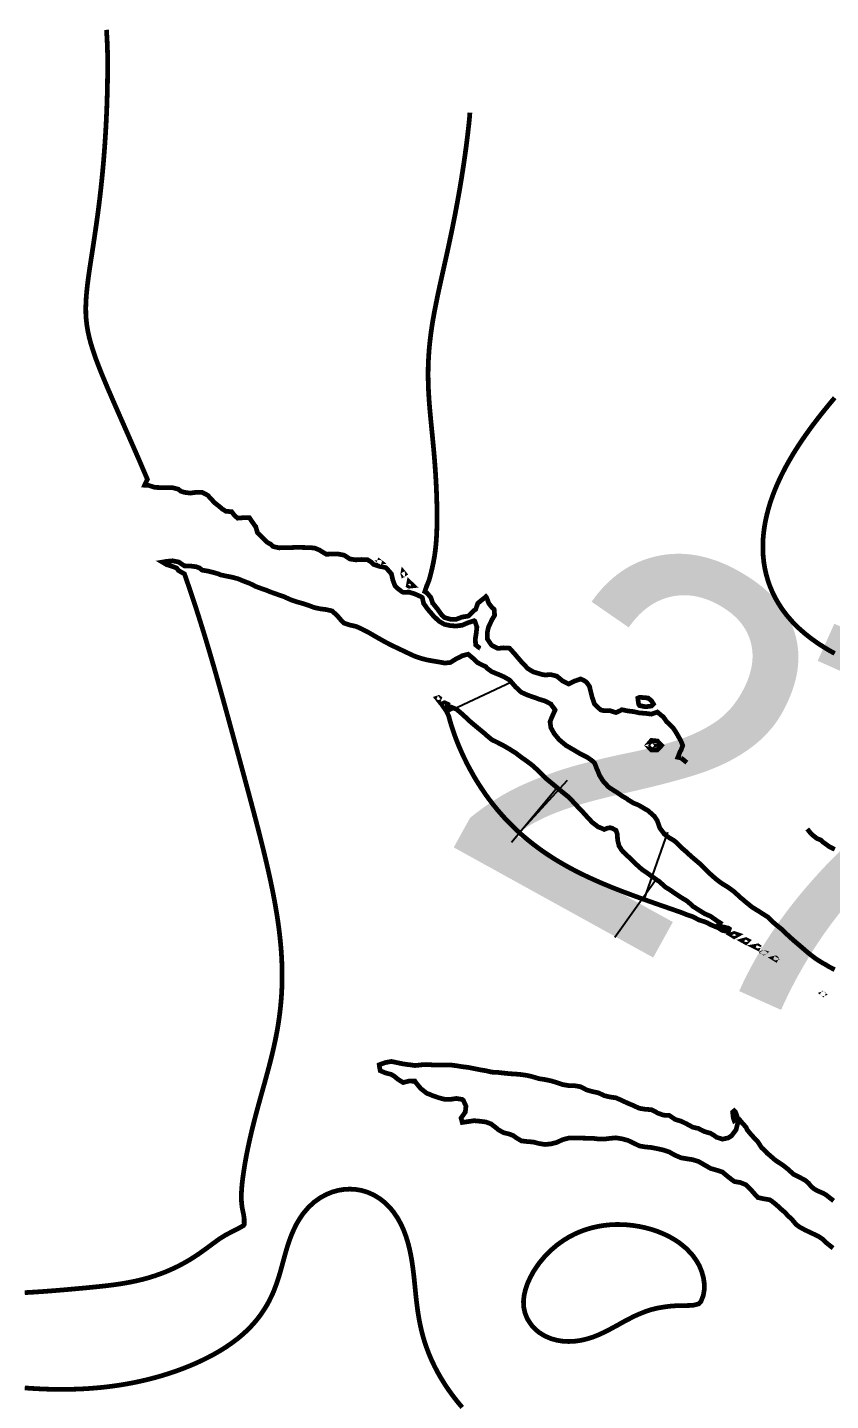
# Model space of a CAD drawing. Extents: x 570309 to 580772, y 150222 to 156182.
# Drawn here: x 575529 to 576888, y 153860 to 156182 of the extents above; entities that cross this region are included whole.
import ezdxf
from ezdxf.enums import TextEntityAlignment as Align

# ---------------------------------------------------------------- set-up
doc = ezdxf.new("R2010")
doc.units = 0
for name, color, linetype in [('Contour_Annotations', 2, 'CONTINUOUS'), ('Contour_Hachures', 3, 'CONTINUOUS'), ('Contour_Lines', 1, 'CONTINUOUS')]:
    doc.layers.add(name, color=color, linetype=linetype)
doc.styles.get("Standard").update_dxf_attribs({"font": 'txt', "width": 1.371482})

msp = doc.modelspace()

# ---------------------------------------------------------------- linework, layer by layer
at = {"layer": 'Contour_Hachures', "color": 7}
for p, q in [((576238.95, 155024.26), (576348.11, 155075.41)), ((576361.58, 154820.4), (576443.02, 154909.28)), ((576425.55, 154896.26), (576348.42, 154803.62)), ((576572.6, 154707.27), (576613.03, 154820.84)), ((576593.13, 154741.12), (576523.43, 154642.76))]:
    msp.add_line(p, q, dxfattribs=at)
at = {"layer": 'Contour_Lines', "color": 7, "const_width": 8, "flags": 128}
for points in [[(575663.06, 156178.36), (575663.59, 156168.35), (575664.12, 156158.35), (575664.54, 156148.34), (575664.71, 156141.55), (575664.79, 156138.34), (575664.85, 156128.33), (575664.89, 156118.33), (575664.87, 156108.32), (575664.78, 156098.32), (575664.71, 156093.09), (575664.65, 156088.31), (575664.46, 156078.31), (575664.22, 156068.31), (575663.93, 156058.3), (575663.59, 156048.3), (575663.2, 156038.29), (575662.75, 156028.29), (575662.26, 156018.28), (575661.71, 156008.28), (575661.11, 155998.27), (575660.46, 155988.27), (575659.76, 155978.26), (575659, 155968.26), (575658.2, 155958.26), (575657.33, 155948.25), (575656.4, 155938.25), (575655.43, 155928.24), (575654.71, 155921.35), (575654.39, 155918.24), (575653.31, 155908.23), (575652.17, 155898.23), (575650.97, 155888.22), (575649.72, 155878.22), (575648.42, 155868.22), (575647.06, 155858.21), (575645.66, 155848.21), (575644.71, 155841.69), (575644.21, 155838.2), (575642.74, 155828.2), (575641.24, 155818.19), (575639.71, 155808.19), (575638.16, 155798.18), (575636.61, 155788.18), (575635.07, 155778.17), (575634.7, 155775.73), (575633.6, 155768.17), (575632.2, 155758.17), (575630.91, 155748.16), (575629.78, 155738.16), (575628.86, 155728.15), (575628.22, 155718.15), (575627.93, 155708.14), (575628.05, 155698.14), (575628.68, 155688.13), (575629.85, 155678.13), (575631.56, 155668.12), (575633.77, 155658.12), (575634.7, 155654.5), (575636.42, 155648.12), (575639.46, 155638.11), (575642.8, 155628.11), (575644.71, 155622.72), (575646.41, 155618.1), (575650.24, 155608.1), (575654.19, 155598.09), (575654.71, 155596.79), (575658.32, 155588.09), (575662.51, 155578.08), (575664.71, 155572.83), (575666.77, 155568.08), (575671.1, 155558.08), (575674.72, 155549.68), (575675.43, 155548.07), (575679.83, 155538.07), (575684.2, 155528.06), (575684.72, 155526.87), (575688.62, 155518.06), (575693.03, 155508.05), (575694.73, 155504.17), (575697.44, 155498.05), (575701.84, 155488.04), (575704.73, 155481.45), (575706.24, 155478.04), (575710.62, 155468.03), (575714.73, 155458.59), (575714.98, 155458.03), (575719.33, 155448.03), (575723.64, 155438.02), (575724.74, 155435.46), (575727.93, 155428.02), (575732.2, 155418.01), (575727.48, 155408.01), (575734.74, 155407.57), (575744.75, 155404.3), (575754.75, 155403.99), (575764.75, 155403.79), (575774.76, 155403.75), (575784.76, 155401.28), (575788.25, 155398), (575794.77, 155395.95), (575804.77, 155394.61), (575814.77, 155396.01), (575824.78, 155395.99), (575834.78, 155390.71), (575836.95, 155388), (575844.79, 155379.57), (575846.46, 155377.99), (575854.79, 155371.38), (575858.57, 155367.99), (575864.79, 155364.03), (575874.8, 155363.11), (575878.66, 155357.98), (575884.8, 155352.27), (575894.81, 155353.06), (575904.81, 155353.03), (575908.21, 155347.98), (575914.82, 155338.47), (575915.48, 155337.98), (575918.33, 155327.97), (575924.82, 155321.48), (575928.35, 155317.97), (575934.82, 155311.49), (575941.21, 155307.96), (575944.83, 155304.34), (575954.83, 155302.06), (575964.84, 155302.56), (575974.84, 155302.45), (575984.84, 155302.95), (575994.85, 155302.68), (576004.85, 155302.46), (576014.86, 155301.84), (576024.14, 155297.96), (576024.86, 155297.29), (576034.86, 155291.23), (576044.87, 155291.66), (576054.87, 155291.63), (576064.88, 155289.67), (576067.75, 155287.95), (576074.88, 155283.23), (576084.88, 155281.74), (576094.89, 155282.31), (576104.89, 155281.81), (576110.96, 155277.95), (576114.9, 155274.01), (576124.9, 155270.74), (576134.9, 155268.78), (576136.45, 155267.94), (576144.91, 155258.21), (576145.18, 155257.94), (576147.35, 155247.94), (576151.15, 155237.93), (576154.91, 155233.93), (576162.8, 155227.93), (576164.92, 155226.88), (576174.92, 155227.11), (576184.92, 155224.02), (576194.93, 155219.5), (576197.31, 155217.92), (576199.69, 155207.92), (576204.93, 155200.58), (576206.85, 155197.91), (576214.94, 155188.6), (576215.37, 155187.91), (576224.94, 155178.49), (576225.65, 155177.9), (576234.94, 155172.58), (576244.95, 155170.44), (576254.95, 155169.83), (576264.96, 155171.16), (576274.96, 155175.52), (576282.65, 155177.9), (576284.96, 155178.78), (576286.36, 155177.9), (576289.74, 155167.9), (576288.63, 155157.89), (576287.08, 155147.89), (576287.6, 155137.89), (576294.97, 155132.13)], [(576277.89, 156038.29), (576277.13, 156028.29), (576276.1, 156018.28), (576274.98, 156008.28), (576274.96, 156008.07), (576273.8, 155998.27), (576272.56, 155988.27), (576271.26, 155978.26), (576269.89, 155968.26), (576268.47, 155958.26), (576266.98, 155948.25), (576265.44, 155938.25), (576264.96, 155935.19), (576263.86, 155928.24), (576262.22, 155918.24), (576260.52, 155908.23), (576258.77, 155898.23), (576256.96, 155888.22), (576255.1, 155878.22), (576254.95, 155877.45), (576253.22, 155868.22), (576251.26, 155858.21), (576249.27, 155848.21), (576247.23, 155838.2), (576245.13, 155828.2), (576244.95, 155827.34), (576243.02, 155818.19), (576240.87, 155808.19), (576238.69, 155798.18), (576236.47, 155788.18), (576234.94, 155781.41), (576234.23, 155778.17), (576232.01, 155768.17), (576229.78, 155758.17), (576227.56, 155748.16), (576225.36, 155738.16), (576224.94, 155736.24), (576223.22, 155728.15), (576221.17, 155718.15), (576219.17, 155708.14), (576217.28, 155698.14), (576215.49, 155688.13), (576214.94, 155684.79), (576213.86, 155678.13), (576212.39, 155668.12), (576211.08, 155658.12), (576209.94, 155648.12), (576208.99, 155638.11), (576208.24, 155628.11), (576207.69, 155618.1), (576207.35, 155608.1), (576207.2, 155598.09), (576207.25, 155588.09), (576207.49, 155578.08), (576207.89, 155568.08), (576208.46, 155558.08), (576209.14, 155548.07), (576209.95, 155538.07), (576210.83, 155528.06), (576211.78, 155518.06), (576212.76, 155508.05), (576213.75, 155498.05), (576214.74, 155488.04), (576214.94, 155485.98), (576215.71, 155478.04), (576216.64, 155468.03), (576217.52, 155458.03), (576218.33, 155448.03), (576219.08, 155438.02), (576219.75, 155428.02), (576220.34, 155418.01), (576220.87, 155408.01), (576221.32, 155398), (576221.69, 155388), (576221.98, 155377.99), (576222.18, 155367.99), (576222.29, 155357.98), (576222.27, 155347.98), (576222.12, 155337.98), (576221.8, 155327.97), (576221.27, 155317.97), (576220.5, 155307.96), (576219.43, 155297.96), (576218.04, 155287.95), (576216.25, 155277.95), (576214.94, 155271.96), (576214.11, 155267.94), (576211.68, 155257.94), (576209.03, 155247.94), (576205.14, 155237.93), (576204.93, 155237.89), (576201.61, 155227.93), (576204.93, 155226.09), (576211.95, 155217.92), (576214.94, 155208.33), (576215.55, 155207.92), (576223.51, 155197.91), (576224.94, 155195.94), (576230.68, 155187.91), (576234.94, 155184.14), (576244.95, 155181.31), (576254.95, 155181.31), (576264.96, 155185.06), (576274.96, 155186.5), (576276.76, 155187.91), (576284.96, 155196.11), (576287.71, 155197.91), (576291.09, 155207.92), (576294.97, 155211.43), (576303.29, 155217.92), (576304.97, 155219.47), (576306.16, 155217.92), (576309.99, 155207.92), (576314.98, 155201.63), (576318.93, 155197.91), (576319.72, 155187.91), (576314.98, 155180.1), (576314.07, 155177.9), (576309.3, 155167.9), (576307.2, 155157.89), (576307.55, 155147.89), (576314.11, 155137.89), (576314.98, 155137.14), (576324.98, 155131.91), (576334.98, 155132.91), (576344.99, 155132.29), (576348.97, 155127.88), (576354.99, 155121.18), (576357.69, 155117.88), (576365, 155109.34), (576366.52, 155107.87), (576375, 155098.72), (576375.92, 155097.87), (576385.01, 155092.23), (576395.01, 155089.33), (576399.93, 155087.86), (576405.01, 155087.01), (576415.02, 155087.58), (576425.02, 155084.98), (576433.61, 155077.86), (576435.03, 155076.66), (576445.03, 155071.82), (576455.03, 155076.73), (576458.68, 155077.86), (576465.04, 155080.24), (576470.65, 155077.86), (576475.04, 155074.95), (576480.2, 155067.85), (576482.59, 155057.85), (576485.05, 155048.3), (576485.33, 155047.84), (576488.73, 155037.84), (576495.05, 155031.6), (576499.47, 155027.84), (576505.05, 155026.51), (576515.06, 155026.64), (576525.06, 155023.36), (576534.78, 155027.84), (576535.07, 155028.16), (576537.24, 155027.84), (576545.07, 155026.16), (576555.07, 155024.99), (576565.08, 155022.76), (576575.08, 155022.09), (576585.09, 155020.74), (576595.09, 155024.27), (576602.79, 155017.83), (576605.09, 155016.19), (576610.94, 155007.83), (576615.1, 155004.14), (576621.42, 154997.82), (576625.1, 154992.56), (576627.98, 154987.82), (576633.62, 154977.81), (576635.11, 154975.05), (576638.02, 154967.81), (576635.11, 154959.52), (576633.71, 154957.8), (576629.86, 154947.8), (576635.11, 154946.71)], [(576895.21, 155555.99), (576888.6, 155548.07), (576885.21, 155544.04), (576880.36, 155538.07), (576875.2, 155531.74), (576872.31, 155528.06), (576865.2, 155519.01), (576864.48, 155518.06), (576856.93, 155508.05), (576855.2, 155505.74), (576849.64, 155498.05), (576845.19, 155491.83), (576842.59, 155488.04), (576835.81, 155478.04), (576835.19, 155477.1), (576829.37, 155468.03), (576825.18, 155461.33), (576823.2, 155458.03), (576817.36, 155448.03), (576815.18, 155444.17), (576811.84, 155438.02), (576806.63, 155428.02), (576805.18, 155425.08), (576801.8, 155418.01), (576797.29, 155408.01), (576795.17, 155402.95), (576793.15, 155398), (576789.38, 155388), (576785.97, 155377.99), (576785.17, 155375.37), (576782.97, 155367.99), (576780.36, 155357.98), (576778.15, 155347.98), (576776.35, 155337.98), (576775.16, 155329.25), (576774.99, 155327.97), (576774.08, 155317.97), (576773.64, 155307.96), (576773.67, 155297.96), (576774.2, 155287.95), (576775.16, 155278.8), (576775.25, 155277.95), (576776.87, 155267.94), (576779.05, 155257.94), (576781.85, 155247.94), (576785.17, 155238.29), (576785.29, 155237.93), (576789.45, 155227.93), (576794.34, 155217.92), (576795.17, 155216.41), (576800.06, 155207.92), (576805.18, 155200.04), (576806.63, 155197.91), (576814.17, 155187.91), (576815.18, 155186.69), (576822.8, 155177.9), (576825.18, 155175.37), (576832.6, 155167.9), (576835.19, 155165.47), (576843.74, 155157.89), (576845.19, 155156.68), (576855.2, 155148.78), (576856.4, 155147.89), (576865.2, 155141.63), (576870.83, 155137.89), (576875.2, 155135.07), (576885.21, 155129), (576887.17, 155127.88), (576895.21, 155123.39)], [(576895.21, 154588.48), (576885.21, 154593.61), (576878.84, 154597.64), (576875.2, 154599.46), (576865.2, 154605.6), (576862.31, 154607.65), (576855.2, 154613.02), (576849.46, 154617.65), (576845.19, 154621.29), (576837.81, 154627.66), (576835.19, 154629.89), (576826.04, 154637.66), (576825.18, 154638.39), (576815.18, 154647.55), (576815.06, 154647.66), (576805.18, 154657.06), (576804.46, 154657.67), (576795.17, 154665.14), (576792.23, 154667.67), (576785.17, 154674.43), (576781.84, 154677.68), (576775.16, 154681.82), (576766.06, 154687.68), (576765.16, 154688.17), (576755.15, 154694.39), (576751.12, 154697.69), (576745.15, 154702.59), (576739.13, 154707.69), (576735.15, 154710.85), (576728, 154717.7), (576725.14, 154720.29), (576715.14, 154727.62), (576715.02, 154727.7), (576705.13, 154733.71), (576699.53, 154737.7), (576695.13, 154741.16), (576687.44, 154747.71), (576685.13, 154749.91), (576677.02, 154757.71), (576675.12, 154759.71), (576666.93, 154767.72), (576665.12, 154769.26), (576655.11, 154777.72), (576655.11, 154777.72), (576645.11, 154786.7), (576644.1, 154787.73), (576635.11, 154795.5), (576633.23, 154797.73), (576625.1, 154805.45), (576621.86, 154807.74), (576615.1, 154811.72), (576606.9, 154817.74), (576605.09, 154820.43), (576599.44, 154827.75), (576595.87, 154837.75), (576595.09, 154840.28), (576590.19, 154847.75), (576585.09, 154852.43), (576578.98, 154857.76), (576575.08, 154859.81), (576565.08, 154865.86), (576561.2, 154867.76), (576555.07, 154870.08), (576545.07, 154876.21), (576543.29, 154877.77), (576535.07, 154882.44), (576527.68, 154887.77), (576525.06, 154889.36), (576515.06, 154895.7), (576512.17, 154897.78), (576505.05, 154905.67), (576503.05, 154907.78), (576496.92, 154917.79), (576495.05, 154922.98), (576492.8, 154927.79), (576489.02, 154937.8), (576485.05, 154941.58), (576476.42, 154947.8), (576475.04, 154948.5), (576465.04, 154953.43), (576457.59, 154957.8), (576455.03, 154959.4), (576445.03, 154965.27), (576440.49, 154967.81), (576435.03, 154972.4), (576428.69, 154977.81), (576425.02, 154982.29), (576420.52, 154987.82), (576415.02, 154997.68), (576414.93, 154997.82), (576413.57, 155007.83), (576415.02, 155011.72), (576417.6, 155017.83), (576422.12, 155027.84), (576415.02, 155037.41), (576414.88, 155037.84), (576405.01, 155043), (576395.01, 155045.97), (576390.25, 155047.84), (576385.01, 155049.6), (576375, 155053.15), (576365, 155057.66), (576364.76, 155057.85), (576354.99, 155066.93), (576354.21, 155067.85), (576345.6, 155077.86), (576344.99, 155078.48), (576334.98, 155084.14), (576326.46, 155087.86), (576324.98, 155088.38), (576314.98, 155092.54), (576307.52, 155097.87), (576304.97, 155100.79), (576294.97, 155105.71), (576290.96, 155107.87), (576284.96, 155113.77), (576279.91, 155117.88), (576274.96, 155122.15), (576264.96, 155119.56), (576262.24, 155117.88), (576254.95, 155114.49), (576244.95, 155108.15), (576242.45, 155107.87), (576234.94, 155107.13), (576231.8, 155107.87), (576224.94, 155109.06), (576214.94, 155110.7), (576204.93, 155112.58), (576194.93, 155115.14), (576186.98, 155117.88), (576184.92, 155118.58), (576174.92, 155123.18), (576165.05, 155127.88), (576164.92, 155127.94), (576154.91, 155132.67), (576144.91, 155137.43), (576144.08, 155137.89), (576134.9, 155142.65), (576125.53, 155147.89), (576124.9, 155148.22), (576114.9, 155153.96), (576108.19, 155157.89), (576104.89, 155159.66), (576094.89, 155164.83), (576088.25, 155167.9), (576084.88, 155169.29), (576074.88, 155171.44), (576064.88, 155174.71), (576061.53, 155177.9), (576054.87, 155185.58), (576052.73, 155187.91), (576044.87, 155195.24), (576034.86, 155197.61), (576032.5, 155197.91), (576024.86, 155198.9), (576014.86, 155200.95), (576004.85, 155204.72), (575994.99, 155207.92), (575994.85, 155207.97), (575984.84, 155210.79), (575974.84, 155214.22), (575966.52, 155217.92), (575964.84, 155218.88), (575954.83, 155222.33), (575944.83, 155225.88), (575939.11, 155227.93), (575934.82, 155229.84), (575924.82, 155233.31), (575914.82, 155236.99), (575913.34, 155237.93), (575904.81, 155242.12), (575894.81, 155245.83), (575889.82, 155247.94), (575884.8, 155249.95), (575874.8, 155252.53), (575864.79, 155254.47), (575854.79, 155256.66), (575852.56, 155257.94), (575844.79, 155260.18), (575834.78, 155262.69), (575824.78, 155264.35), (575820.53, 155267.94), (575814.77, 155270.05), (575804.77, 155271.38), (575794.77, 155271.63), (575785.37, 155277.95), (575784.76, 155278.18), (575774.76, 155280.12), (575764.75, 155279.18), (575757.57, 155277.95), (575764.75, 155273.64), (575774.76, 155270.53), (575781.66, 155267.94), (575784.76, 155263.72), (575794.77, 155257.98), (575794.9, 155257.94), (575798.4, 155247.94), (575801.85, 155237.93), (575804.77, 155229.38), (575805.26, 155227.93), (575808.61, 155217.92), (575811.91, 155207.92), (575814.77, 155199.13), (575815.17, 155197.91), (575818.37, 155187.91), (575821.54, 155177.9), (575824.66, 155167.9), (575824.78, 155167.53), (575827.74, 155157.89), (575830.79, 155147.89), (575833.8, 155137.89), (575834.78, 155134.58), (575836.77, 155127.88), (575839.71, 155117.88), (575842.62, 155107.87), (575844.79, 155100.4), (575845.51, 155097.87), (575848.37, 155087.86), (575851.21, 155077.86), (575854.03, 155067.85), (575854.79, 155065.17), (575856.84, 155057.85), (575859.63, 155047.84), (575862.4, 155037.84), (575864.79, 155029.2), (575865.17, 155027.84), (575867.92, 155017.83), (575870.67, 155007.83), (575873.41, 154997.82), (575874.8, 154992.77), (575876.15, 154987.82), (575878.88, 154977.81), (575881.61, 154967.81), (575884.34, 154957.8), (575884.8, 154956.11), (575887.07, 154947.8), (575889.79, 154937.8), (575892.5, 154927.79), (575894.81, 154919.31), (575895.22, 154917.79), (575897.93, 154907.78), (575900.63, 154897.78), (575903.33, 154887.77), (575904.81, 154882.26), (575906.02, 154877.77), (575908.69, 154867.76), (575911.35, 154857.76), (575913.99, 154847.75), (575914.82, 154844.6), (575916.61, 154837.75), (575919.21, 154827.75), (575921.78, 154817.74), (575924.31, 154807.74), (575924.82, 154805.7), (575926.82, 154797.73), (575929.28, 154787.73), (575931.69, 154777.72), (575934.05, 154767.72), (575934.82, 154764.34), (575936.36, 154757.71), (575938.6, 154747.71), (575940.77, 154737.7), (575942.85, 154727.7), (575944.83, 154717.85), (575944.86, 154717.7), (575946.79, 154707.69), (575948.61, 154697.69), (575950.33, 154687.68), (575951.93, 154677.68), (575953.41, 154667.67), (575954.76, 154657.67), (575954.83, 154657.11), (575955.99, 154647.66), (575957.08, 154637.66), (575958.02, 154627.66), (575958.8, 154617.65), (575959.4, 154607.65), (575959.84, 154597.64), (575960.1, 154587.64), (575960.18, 154577.63), (575960.07, 154567.63), (575959.77, 154557.62), (575959.27, 154547.62), (575958.58, 154537.61), (575957.68, 154527.61), (575956.58, 154517.61), (575955.28, 154507.6), (575954.83, 154504.58), (575953.81, 154497.6), (575952.15, 154487.59), (575950.31, 154477.59), (575948.29, 154467.58), (575946.11, 154457.58), (575944.83, 154452.09), (575943.79, 154447.57), (575941.36, 154437.57), (575938.82, 154427.57), (575936.16, 154417.56), (575934.82, 154412.68), (575933.45, 154407.56), (575930.7, 154397.55), (575927.91, 154387.55), (575925.11, 154377.54), (575924.82, 154376.52), (575922.33, 154367.54), (575919.57, 154357.53), (575916.87, 154347.53), (575914.82, 154339.73), (575914.24, 154337.52), (575911.67, 154327.52), (575909.2, 154317.52), (575906.84, 154307.51), (575904.81, 154298.4), (575904.61, 154297.51), (575902.44, 154287.5), (575900.4, 154277.5), (575898.51, 154267.49), (575896.79, 154257.49), (575895.24, 154247.48), (575894.81, 154244.26), (575893.81, 154237.48), (575892.57, 154227.47), (575891.65, 154217.47), (575891.17, 154207.47), (575891.32, 154197.46), (575892.29, 154187.46), (575894.25, 154177.45), (575894.81, 154175.38), (575895.9, 154167.45), (575896.02, 154157.44), (575894.81, 154155.61), (575884.8, 154149.91), (575879.75, 154147.44), (575874.8, 154144.97), (575864.79, 154139.75), (575861.17, 154137.43), (575854.79, 154133.56), (575846.36, 154127.43), (575844.79, 154126.36), (575834.78, 154118.95), (575832.84, 154117.43), (575824.78, 154111.69), (575818.84, 154107.42), (575814.77, 154104.75), (575804.77, 154098.32), (575803.31, 154097.42), (575794.77, 154092.54), (575785.27, 154087.41), (575784.76, 154087.15), (575774.76, 154082.4), (575764.75, 154078), (575763.28, 154077.41), (575754.75, 154074.11), (575744.75, 154070.61), (575734.74, 154067.45), (575734.56, 154067.4), (575724.74, 154064.72), (575714.73, 154062.3), (575704.73, 154060.18), (575694.73, 154058.32), (575689.05, 154057.4), (575684.72, 154056.7), (575674.72, 154055.3), (575664.71, 154054.04), (575654.71, 154052.91), (575644.71, 154051.86), (575634.7, 154050.87), (575624.7, 154049.91), (575614.69, 154048.99), (575604.69, 154048.08), (575596.98, 154047.39), (575594.69, 154047.19), (575584.68, 154046.35), (575574.68, 154045.52), (575564.67, 154044.74), (575554.67, 154043.99), (575544.67, 154043.31), (575534.66, 154042.68), (575524.66, 154042.13)], [(576124.9, 155277.73), (576124.5, 155277.95), (576124.9, 155279.25), (576126.64, 155277.95), (576124.9, 155277.73)], [(576164.92, 155256.31), (576164.38, 155257.94), (576164.92, 155261.09), (576167.47, 155257.94), (576164.92, 155256.31)], [(576174.92, 155237.16), (576173.65, 155237.93), (576174.92, 155244.62), (576182.03, 155237.93), (576174.92, 155237.16)], [(576294.97, 155132.13), (576295.73, 155131.81)], [(576224.94, 155043.86), (576221.87, 155047.84), (576224.94, 155048.87), (576226.45, 155047.84), (576224.94, 155043.86)], [(576234.94, 155030.46), (576229.91, 155037.84), (576234.94, 155039.99), (576239.7, 155037.84), (576234.94, 155030.46)], [(576565.08, 155035.22), (576563.33, 155037.84), (576562, 155047.84), (576565.08, 155049.24), (576575.08, 155048.49), (576579.63, 155047.84), (576585.09, 155043.48), (576588.53, 155037.84), (576585.09, 155034.48), (576575.08, 155033.23), (576565.08, 155035.22)], [(576685.13, 154664.62), (576679.59, 154667.67), (576675.12, 154669.45), (576665.12, 154672.73), (576656.01, 154677.68), (576655.11, 154678.07), (576645.11, 154681.44), (576635.11, 154685.41), (576628.6, 154687.68), (576625.1, 154688.9), (576615.1, 154692.39), (576605.09, 154695.86), (576599.82, 154697.69), (576595.09, 154699.34), (576585.09, 154702.85), (576575.08, 154706.39), (576571.43, 154707.69), (576565.08, 154709.97), (576555.07, 154713.61), (576545.07, 154717.32), (576544.06, 154717.7), (576535.07, 154721.11), (576525.06, 154725), (576518.29, 154727.7), (576515.06, 154729), (576505.05, 154733.14), (576495.05, 154737.42), (576494.4, 154737.7), (576485.05, 154741.87), (576475.04, 154746.5), (576472.53, 154747.71), (576465.04, 154751.35), (576455.03, 154756.42), (576452.58, 154757.71), (576445.03, 154761.75), (576435.03, 154767.37), (576434.42, 154767.72), (576425.02, 154773.29), (576417.9, 154777.72), (576415.02, 154779.55), (576405.01, 154786.19), (576402.8, 154787.73), (576395.01, 154793.25), (576388.98, 154797.73), (576385.01, 154800.75), (576376.24, 154807.74), (576375, 154808.74), (576365, 154817.29), (576364.49, 154817.74), (576354.99, 154826.44), (576353.64, 154827.75), (576344.99, 154836.28), (576343.57, 154837.75), (576334.98, 154846.87), (576334.19, 154847.75), (576325.44, 154857.76), (576324.98, 154858.29), (576317.29, 154867.76), (576314.98, 154870.7), (576309.65, 154877.77), (576304.97, 154884.2), (576302.47, 154887.77), (576295.73, 154897.78), (576294.97, 154898.95), (576289.43, 154907.78), (576284.96, 154915.22), (576283.48, 154917.79), (576277.91, 154927.79), (576274.96, 154933.32), (576272.66, 154937.8), (576267.73, 154947.8), (576264.96, 154953.73), (576263.11, 154957.8), (576258.81, 154967.81), (576254.95, 154977.4), (576254.79, 154977.81), (576251.12, 154987.82), (576247.74, 154997.82), (576244.95, 155006.94), (576244.68, 155007.83), (576241.96, 155017.83), (576237.27, 155027.84), (576244.95, 155032.99), (576254.95, 155029.18), (576256.74, 155027.84), (576264.96, 155020.78), (576268.15, 155017.83), (576274.96, 155011.42), (576278.89, 155007.83), (576284.96, 155002.67), (576290.86, 154997.82), (576294.97, 154994.41), (576302.96, 154987.82), (576304.97, 154985.83), (576314.6, 154977.81), (576314.98, 154977.53), (576324.98, 154972.58), (576334.03, 154967.81), (576334.98, 154967.4), (576344.99, 154961.57), (576350.9, 154957.8), (576354.99, 154955.35), (576364.85, 154947.8), (576365, 154947.68), (576375, 154940.63), (576378.85, 154937.8), (576385.01, 154932.91), (576390.57, 154927.79), (576395.01, 154923.51), (576400.64, 154917.79), (576405.01, 154913.33), (576411.69, 154907.78), (576415.02, 154905.03), (576423.82, 154897.78), (576425.02, 154896.7), (576435.03, 154888.37), (576435.83, 154887.77), (576445.03, 154880.39), (576447.75, 154877.77), (576455.03, 154869.73), (576456.84, 154867.76), (576465.04, 154859.23), (576466.54, 154857.76), (576475.04, 154848.35), (576475.54, 154847.75), (576484.88, 154837.75), (576485.05, 154837.6), (576495.05, 154829.88), (576500.82, 154827.75), (576505.05, 154825.6), (576510.3, 154827.75), (576515.06, 154828.62), (576518.52, 154827.75), (576525.06, 154824.23), (576527.28, 154817.74), (576527.85, 154807.74), (576530.29, 154797.73), (576535.07, 154790.31), (576537.32, 154787.73), (576545.07, 154780.44), (576548.21, 154777.72), (576555.07, 154770.63), (576558.25, 154767.72), (576565.08, 154761.44), (576569.59, 154757.71), (576575.08, 154753.96), (576583.84, 154747.71), (576585.09, 154746.81), (576595.09, 154739.73), (576598.39, 154737.7), (576605.09, 154731.42), (576609.36, 154727.7), (576615.1, 154724.3), (576624.73, 154717.7), (576625.1, 154717.43), (576635.11, 154710.79), (576640.25, 154707.69), (576645.11, 154704.72), (576653.39, 154697.69), (576655.11, 154695.74), (576665.12, 154689.4), (576667.96, 154687.68), (576675.12, 154683.19), (576685.13, 154678.8), (576686.73, 154677.68), (576695.13, 154671.72), (576701.35, 154667.67), (576695.13, 154660.47), (576685.13, 154664.62)], [(576585.09, 154960.15), (576577.88, 154967.81), (576585.09, 154976.27), (576595.09, 154975.33), (576602.19, 154967.81), (576595.09, 154960.38), (576585.09, 154960.15)], [(576585.09, 154967.16), (576584.47, 154967.81), (576585.09, 154968.53), (576587.5, 154967.81), (576585.09, 154967.16)], [(576635.11, 154946.71), (576644.99, 154938.75)], [(576848.81, 154826.48), (576855.2, 154818.54)], [(576855.2, 154818.54), (576855.92, 154817.74), (576865.2, 154810.3), (576871.89, 154807.74), (576875.2, 154804.42), (576884.51, 154797.73), (576885.21, 154797.03), (576895.21, 154791.87)], [(576705.13, 154654.81), (576700.66, 154657.67), (576705.13, 154661.08), (576715.14, 154658.78), (576716.77, 154657.67), (576715.14, 154652.84), (576705.13, 154654.81)], [(576725.14, 154644.36), (576719.7, 154647.66), (576725.14, 154649.66), (576731.12, 154647.66), (576725.14, 154644.36)], [(576745.15, 154634.3), (576739.22, 154637.66), (576745.15, 154639.32), (576748.52, 154637.66), (576745.15, 154634.3)], [(576765.16, 154624.59), (576758.97, 154627.66), (576765.16, 154628.71), (576766.59, 154627.66), (576765.16, 154624.59)], [(576775.16, 154617.18), (576774.53, 154617.65), (576775.16, 154617.9), (576775.86, 154617.65), (576775.16, 154617.18)], [(576795.17, 154605.8), (576792.15, 154607.65), (576795.17, 154608.35), (576795.91, 154607.65), (576795.17, 154605.8)], [(576875.2, 154547.46), (576875, 154547.62), (576875.2, 154547.68), (576875.3, 154547.62), (576875.2, 154547.46)], [(576892.4, 154117.43), (576885.21, 154123.09), (576879.94, 154127.43), (576875.2, 154132.28), (576867.57, 154137.43), (576865.2, 154138.6), (576855.2, 154143.27), (576846.4, 154147.44), (576845.19, 154147.99), (576835.19, 154153.47), (576829.84, 154157.44), (576825.18, 154163.28), (576821.33, 154167.45), (576815.18, 154172.93), (576811.51, 154177.45), (576805.18, 154182.73), (576800.16, 154187.46), (576795.17, 154191.81), (576788.08, 154197.46), (576785.17, 154199.23), (576775.16, 154200.91), (576765.16, 154203.02), (576761.07, 154207.47), (576755.15, 154214.21), (576752.35, 154217.47), (576745.15, 154224.57), (576737.8, 154227.47), (576735.15, 154228.46), (576725.14, 154230.15), (576715.67, 154237.48), (576715.14, 154237.88), (576705.13, 154246.16), (576701.12, 154247.48), (576695.13, 154249.43), (576685.13, 154252.28), (576676.09, 154257.49), (576675.12, 154257.97), (576665.12, 154263.85), (576655.11, 154266.99), (576652.34, 154267.49), (576645.11, 154268.55), (576635.11, 154270.23), (576625.1, 154274.52), (576619.67, 154277.5), (576615.1, 154280.23), (576605.09, 154283.4), (576595.09, 154285.64), (576585.7, 154287.5), (576585.09, 154287.62), (576575.08, 154288.58), (576565.08, 154290.18), (576555.07, 154295.01), (576550.12, 154297.51), (576545.07, 154299.71), (576535.07, 154302.39), (576525.06, 154304.03), (576515.06, 154303.12), (576505.05, 154301.85), (576495.05, 154302.08), (576485.05, 154303.32), (576475.04, 154303.35), (576465.04, 154303.63), (576455.03, 154303.78), (576445.03, 154303.57), (576435.03, 154300.96), (576427.59, 154297.51), (576425.02, 154296.21), (576415.02, 154293.79), (576405.01, 154292.75), (576395.01, 154294.37), (576385.01, 154296.94), (576377.17, 154297.51), (576375, 154297.68), (576365, 154298.89), (576354.99, 154304.92), (576351.94, 154307.51), (576344.99, 154310.28), (576334.98, 154312.71), (576326.29, 154317.52), (576324.98, 154318.77), (576314.98, 154326.58), (576313.71, 154327.52), (576304.97, 154330.82), (576294.97, 154332.08), (576284.96, 154333), (576274.96, 154331.48), (576264.96, 154330.02), (576262.95, 154337.52), (576264.96, 154340.25), (576270.1, 154347.53), (576271.26, 154357.53), (576266.76, 154367.54), (576264.96, 154368.97), (576254.95, 154370.59), (576244.95, 154369.06), (576234.94, 154369.24), (576224.94, 154371.89), (576214.94, 154375.29), (576209.9, 154377.54), (576204.93, 154379.34), (576194.93, 154387.25), (576194.63, 154387.55), (576186.36, 154397.55), (576184.92, 154399.85), (576174.92, 154399.99), (576164.99, 154397.55), (576164.92, 154397.54), (576164.9, 154397.55), (576154.91, 154403.84), (576151.01, 154407.56), (576144.91, 154411.28), (576134.9, 154413.86), (576126.19, 154417.56), (576124.9, 154424.05), (576124.47, 154427.57), (576124.9, 154427.77), (576134.9, 154431.32), (576144.91, 154433.25), (576154.91, 154431.15), (576164.92, 154429.06), (576174.92, 154427.62), (576176.31, 154427.57), (576184.92, 154426.34), (576194.93, 154427.36), (576196.49, 154427.57), (576204.93, 154428.02), (576212.08, 154427.57), (576214.94, 154427.31), (576224.94, 154427.24), (576234.94, 154427.37), (576244.95, 154427.27), (576254.95, 154425.97), (576264.96, 154424.36), (576274.96, 154423.13), (576284.96, 154421.18), (576294.97, 154419.13), (576304.78, 154417.56), (576304.97, 154417.5), (576314.98, 154415.17), (576324.98, 154414.71), (576334.98, 154413.57), (576344.99, 154412.49), (576354.99, 154411.92), (576365, 154411), (576375, 154409.5), (576383.46, 154407.56), (576385.01, 154407.06), (576395.01, 154404.07), (576405.01, 154402.55), (576415.02, 154400.47), (576424.66, 154397.55), (576425.02, 154397.37), (576435.03, 154394.05), (576445.03, 154392.41), (576455.03, 154392.17), (576465.04, 154390.48), (576470.87, 154387.55), (576475.04, 154385.16), (576485.05, 154382.32), (576495.05, 154380.21), (576500.89, 154377.54), (576505.05, 154375.43), (576515.06, 154373.06), (576525.06, 154371.68), (576534.5, 154367.54), (576535.07, 154367.12), (576545.07, 154362.58), (576555.07, 154358.49), (576556.57, 154357.53), (576565.08, 154353.87), (576575.08, 154352.27), (576585.09, 154351.61), (576592.97, 154347.53), (576595.09, 154346.13), (576605.09, 154342.45), (576615.1, 154341.87), (576621.9, 154337.52), (576625.1, 154335.13), (576635.11, 154332.24), (576644.91, 154327.52), (576645.11, 154327.33), (576655.11, 154321.97), (576665.12, 154319.71), (576668.72, 154317.52), (576675.12, 154314.54), (576685.13, 154311.68), (576691.94, 154307.51), (576695.13, 154305.04), (576705.13, 154301.77), (576715.14, 154303.91), (576720.6, 154307.51), (576725.14, 154313.57), (576728.21, 154317.52), (576730.78, 154327.52), (576735.15, 154333.43), (576740.12, 154327.52), (576745.15, 154322.08), (576747.09, 154317.52), (576755.15, 154307.89), (576755.53, 154307.51), (576764.93, 154297.51), (576765.16, 154297.21), (576771.43, 154287.5), (576775.16, 154283.97), (576781.46, 154277.5), (576785.17, 154274.53), (576793.14, 154267.49), (576795.17, 154265.83), (576805.18, 154259.21), (576807.85, 154257.49), (576815.18, 154251.72), (576819.86, 154247.48), (576825.18, 154242.65), (576835.19, 154237.55), (576835.3, 154237.48), (576845.19, 154232.23), (576850.81, 154227.47), (576855.2, 154221.93), (576860.6, 154217.47), (576865.2, 154214.76), (576875.2, 154210.53), (576880.58, 154207.47), (576885.21, 154203.75), (576893.35, 154197.46)], [(576725.14, 154333.26), (576723.57, 154337.52), (576722.48, 154347.53), (576725.14, 154349.77), (576727.35, 154347.53), (576730.96, 154337.52), (576725.14, 154333.26)], [(576264.96, 153847.96), (576257.13, 153857.31), (576254.95, 153860.05), (576249.32, 153867.31), (576244.95, 153873.3), (576242.06, 153877.32), (576235.35, 153887.32), (576234.94, 153887.96), (576229.13, 153897.33), (576224.94, 153904.64), (576223.41, 153907.33), (576218.16, 153917.33), (576214.94, 153924.11), (576213.4, 153927.34), (576209.07, 153937.34), (576205.23, 153947.35), (576204.93, 153948.22), (576201.77, 153957.35), (576198.75, 153967.36), (576196.13, 153977.36), (576194.93, 153982.66), (576193.85, 153987.37), (576191.88, 153997.37), (576190.21, 154007.38), (576188.79, 154017.38), (576187.55, 154027.38), (576186.45, 154037.39), (576185.44, 154047.39), (576184.92, 154052.52), (576184.43, 154057.4), (576183.39, 154067.4), (576182.25, 154077.41), (576180.94, 154087.41), (576179.42, 154097.42), (576177.62, 154107.42), (576175.45, 154117.43), (576174.92, 154119.5), (576172.86, 154127.43), (576169.75, 154137.43), (576166.01, 154147.44), (576164.92, 154149.96), (576161.52, 154157.44), (576156.07, 154167.45), (576154.91, 154169.29), (576149.4, 154177.45), (576144.91, 154183.11), (576141.07, 154187.46), (576134.9, 154193.52), (576130.25, 154197.46), (576124.9, 154201.48), (576114.94, 154207.47), (576114.9, 154207.49), (576104.89, 154211.92), (576094.89, 154214.94), (576084.88, 154216.69), (576074.88, 154217.28), (576064.88, 154216.75), (576054.87, 154215.12), (576044.87, 154212.32), (576034.86, 154208.19), (576033.6, 154207.47), (576024.86, 154202.8), (576017.45, 154197.46), (576014.86, 154195.67), (576005.87, 154187.46), (576004.85, 154186.52), (575997.11, 154177.45), (575994.85, 154174.67), (575990.04, 154167.45), (575984.84, 154158.84), (575984.11, 154157.44), (575979.28, 154147.44), (575975.06, 154137.43), (575974.84, 154136.84), (575971.47, 154127.43), (575968.27, 154117.43), (575965.36, 154107.42), (575964.84, 154105.42), (575962.61, 154097.42), (575959.91, 154087.41), (575957.13, 154077.41), (575954.83, 154069.59), (575954.13, 154067.4), (575950.81, 154057.4), (575947.07, 154047.39), (575944.83, 154041.94), (575942.78, 154037.39), (575937.86, 154027.38), (575934.82, 154021.8), (575932.19, 154017.38), (575925.71, 154007.38), (575924.82, 154006.09), (575918.23, 153997.37), (575914.82, 153993.16), (575909.67, 153987.37), (575904.81, 153982.19), (575899.85, 153977.36), (575894.81, 153972.66), (575888.58, 153967.36), (575884.8, 153964.24), (575875.68, 153957.35), (575874.8, 153956.7), (575864.79, 153949.86), (575860.82, 153947.35), (575854.79, 153943.61), (575844.79, 153937.86), (575843.82, 153937.34), (575834.78, 153932.54), (575824.78, 153927.6), (575824.22, 153927.34), (575814.77, 153922.98), (575804.77, 153918.69), (575801.42, 153917.33), (575794.77, 153914.67), (575784.76, 153910.91), (575774.76, 153907.41), (575774.5, 153907.33), (575764.75, 153904.15), (575754.75, 153901.11), (575744.75, 153898.29), (575741.06, 153897.33), (575734.74, 153895.68), (575724.74, 153893.28), (575714.73, 153891.08), (575704.73, 153889.08), (575695.07, 153887.32), (575694.73, 153887.26), (575684.72, 153885.63), (575674.72, 153884.18), (575664.71, 153882.9), (575654.71, 153881.8), (575644.71, 153880.86), (575634.7, 153880.08), (575624.7, 153879.46), (575614.69, 153879), (575604.69, 153878.68), (575594.69, 153878.5), (575584.68, 153878.47), (575574.68, 153878.57), (575564.67, 153878.8), (575554.67, 153879.15), (575544.67, 153879.64), (575534.66, 153880.24), (575524.66, 153880.95)], [(576415.02, 153964.37), (576407.96, 153967.36), (576405.01, 153968.62), (576395.01, 153974.78), (576391.92, 153977.36), (576385.01, 153983.77), (576382.03, 153987.37), (576375.39, 153997.37), (576375, 153998.19), (576371.24, 154007.38), (576369, 154017.38), (576368.56, 154027.38), (576369.62, 154037.39), (576371.93, 154047.39), (576375, 154056.68), (576375.28, 154057.4), (576379.91, 154067.4), (576385.01, 154077.02), (576385.26, 154077.41), (576391.95, 154087.41), (576395.01, 154091.86), (576399.65, 154097.42), (576405.01, 154103.85), (576408.61, 154107.42), (576415.02, 154113.9), (576419.2, 154117.43), (576425.02, 154122.44), (576431.93, 154127.43), (576435.03, 154129.72), (576445.03, 154135.91), (576447.98, 154137.43), (576455.03, 154141.16), (576465.04, 154145.54), (576470.34, 154147.44), (576475.04, 154149.14), (576485.05, 154152.02), (576495.05, 154154.25), (576505.05, 154155.86), (576515.06, 154156.9), (576525.06, 154157.39), (576535.07, 154157.33), (576545.07, 154156.74), (576555.07, 154155.62), (576565.08, 154153.98), (576575.08, 154151.83), (576585.09, 154149.14), (576590.43, 154147.44), (576595.09, 154145.8), (576605.09, 154141.73), (576614.28, 154137.43), (576615.1, 154137.01), (576625.1, 154131.15), (576630.74, 154127.43), (576635.11, 154124.19), (576643.28, 154117.43), (576645.11, 154115.7), (576652.97, 154107.42), (576655.11, 154104.78), (576660.43, 154097.42), (576665.12, 154089.58), (576666.26, 154087.41), (576670.3, 154077.41), (576673.07, 154067.4), (576674.51, 154057.4), (576674.51, 154047.39), (576672.89, 154037.39), (576668.92, 154027.38), (576665.12, 154023.1), (576655.11, 154020.58), (576645.11, 154020.31), (576635.11, 154020.2), (576625.1, 154019.85), (576615.1, 154019.06), (576605.09, 154017.69), (576603.6, 154017.38), (576595.09, 154015.93), (576585.09, 154013.5), (576575.08, 154010.25), (576568.16, 154007.38), (576565.08, 154006.24), (576555.07, 154001.79), (576546.67, 153997.37), (576545.07, 153996.6), (576535.07, 153991.27), (576528.32, 153987.37), (576525.06, 153985.64), (576515.06, 153980.21), (576509.76, 153977.36), (576505.05, 153975.07), (576495.05, 153970.52), (576487.2, 153967.36), (576485.05, 153966.58), (576475.04, 153963.55), (576465.04, 153961.3), (576455.03, 153959.91), (576445.03, 153959.45), (576435.03, 153959.98), (576425.02, 153961.58), (576415.02, 153964.37)]]:
    msp.add_lwpolyline(points, dxfattribs=at)

# ---------------------------------------------------------------- texts
at = {"layer": 'Contour_Annotations', "color": 7}
for s, rotation, p in [('2', -28.9, (576572.27, 154979.15)), ('7', -24.16, (576940.15, 154806.37))]:
    msp.add_text(s, height=632.87, rotation=rotation, dxfattribs=at).set_placement(p, align=Align.MIDDLE_CENTER)

doc.saveas('drawing.dxf')
